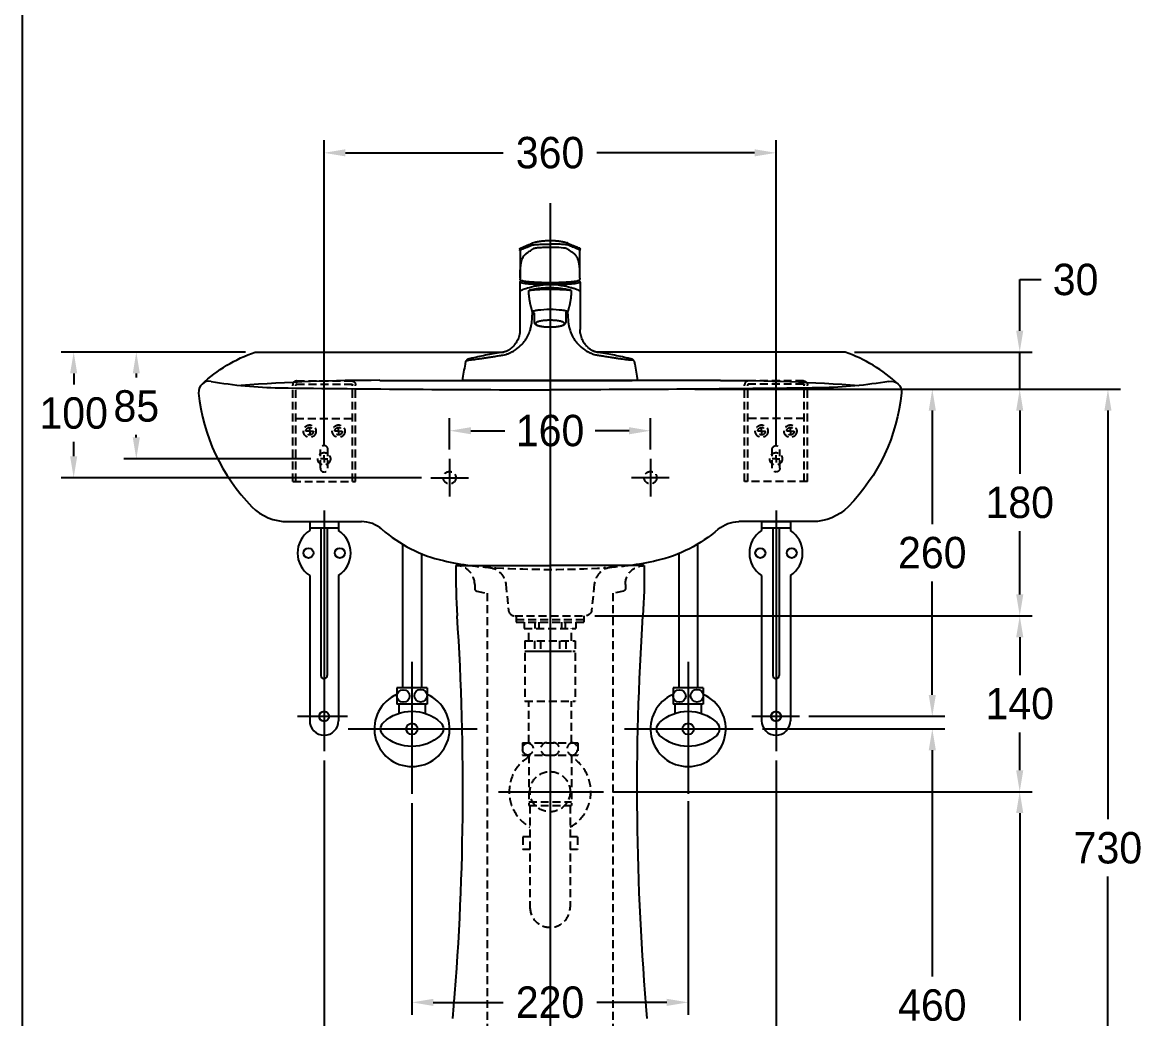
# Model space of a CAD drawing. Header units: millimetres. Extents: x 0 to 3800, y -67 to 2530.
# Drawn here: x 0 to 893, y 367 to 1160 of the extents above; entities that cross this region are included whole.
import ezdxf
from ezdxf.lldxf.tags import DXFTag

# ---------------------------------------------------------------- set-up
doc = ezdxf.new("R2010")
doc.units = ezdxf.units.MM
doc.linetypes.add('DASHED2', pattern=[9.525, 6.35, -3.175])
for name, color, linetype in [('내부선 및 부속', 4, 'Continuous'), ('도각라인', 7, 'Continuous'), ('외형선', 3, 'Continuous'), ('점선', 6, 'DASHED2'), ('중심선', 1, 'DASHED'), ('치수선', 7, 'Continuous')]:
    doc.layers.add(name, color=color, linetype=linetype)
doc.styles.add('____', font='')
doc.styles.get('____').set_extended_font_data('굴림')
tags = doc.linetypes.add('DASHDOT', pattern=[70, 31, -13, 13, -13]).pattern_tags.tags
tags[10:11] = [DXFTag(74, 4), DXFTag(75, 0), DXFTag(340, '0'), DXFTag(46, 0.0), DXFTag(50, 0.0), DXFTag(44, 0.0), DXFTag(45, 0.0)]
tags[8:9] = [DXFTag(74, 4), DXFTag(75, 0), DXFTag(340, '0'), DXFTag(46, 0.0), DXFTag(50, 0.0), DXFTag(44, 0.0), DXFTag(45, 0.0)]
tags[6:7] = [DXFTag(74, 4), DXFTag(75, 0), DXFTag(340, '0'), DXFTag(46, 0.0), DXFTag(50, 0.0), DXFTag(44, 0.0), DXFTag(45, 0.0)]
tags[4:5] = [DXFTag(74, 4), DXFTag(75, 0), DXFTag(340, '0'), DXFTag(46, 0.0), DXFTag(50, 0.0), DXFTag(44, 0.0), DXFTag(45, 0.0)]
tags = doc.linetypes.add('DASHED', pattern=[25.72, 12.86, -12.86]).pattern_tags.tags
tags[6:7] = [DXFTag(74, 4), DXFTag(75, 0), DXFTag(340, '0'), DXFTag(46, 0.0), DXFTag(50, 0.0), DXFTag(44, 0.0), DXFTag(45, 0.0)]
tags[4:5] = [DXFTag(74, 4), DXFTag(75, 0), DXFTag(340, '0'), DXFTag(46, 0.0), DXFTag(50, 0.0), DXFTag(44, 0.0), DXFTag(45, 0.0)]
doc.dimstyles.new('MSADIM', dxfattribs={"dimtxt": 33, "dimasz": 17, "dimexe": 10, "dimexo": 7.5, "dimgap": 10, "dimtad": 0, "dimtih": 1, "dimtoh": 1, "dimdec": 0, "dimzin": 1, "dimdsep": 46, "dimtxsty": '____', "dimcen": 11.25, "dimadec": 0, "dimazin": 0, "dimtfac": 1, "dimtdec": 0, "dimtix": 1, "dimtmove": 0, "dimatfit": 3, "dimfxl": 0, "dimtolj": 1, "dimtzin": 1, "dimarcsym": 0})

# ---------------------------------------------------------------- blocks, each defined once
blk = doc.blocks.new('*D6')
at = {"layer": '치수선', "color": 0, "linetype": 'Continuous', "lineweight": -2}
for p, q in [((340.34, 819.98), (340.34, 844.85)), ((500.34, 819.98), (500.34, 844.85)), ((357.34, 834.85), (384.41, 834.85)), ((483.34, 834.85), (456.27, 834.85))]:
    blk.add_line(p, q, dxfattribs=at)
at = {"layer": '치수선', "color": 0, "linetype": 'Continuous'}
for points in [[(357.34, 837.68), (357.34, 832.01), (340.34, 834.85)], [(483.34, 837.68), (483.34, 832.01), (500.34, 834.85)]]:
    blk.add_solid(points, dxfattribs=at)
at = {"layer": '치수선', "color": 0, "linetype": 'Continuous', "insert": (420.34, 834.85), "char_height": 25, "attachment_point": 5, "style": '____'}
blk.add_mtext('\\A1;160', dxfattribs=at)
blk = doc.blocks.new('*D7')
at = {"layer": '치수선', "color": 0, "linetype": 'Continuous', "lineweight": -2}
for p, q in [((240.34, 822.98), (240.34, 1066.1)), ((600.34, 822.98), (600.34, 1066.1)), ((257.34, 1056.1), (383.04, 1056.1)), ((583.34, 1056.1), (457.63, 1056.1))]:
    blk.add_line(p, q, dxfattribs=at)
at = {"layer": '치수선', "color": 0, "linetype": 'Continuous'}
for points in [[(257.34, 1058.93), (257.34, 1053.26), (240.34, 1056.1)], [(583.34, 1058.93), (583.34, 1053.26), (600.34, 1056.1)]]:
    blk.add_solid(points, dxfattribs=at)
at = {"layer": '치수선', "color": 0, "linetype": 'Continuous', "insert": (420.34, 1056.1), "char_height": 25, "attachment_point": 5, "style": '____'}
blk.add_mtext('\\A1;360', dxfattribs=at)
blk = doc.blocks.new('*D8')
at = {"layer": '치수선', "color": 0, "linetype": 'Continuous', "lineweight": -2}
for p, q in [((177.84, 897.48), (80.73, 897.48)), ((90.73, 880.48), (90.73, 877.22)), ((90.73, 829.48), (90.73, 831.59)), ((229.84, 812.48), (80.73, 812.48))]:
    blk.add_line(p, q, dxfattribs=at)
at = {"layer": '치수선', "color": 0, "linetype": 'Continuous'}
for points in [[(87.89, 880.48), (93.56, 880.48), (90.73, 897.48)], [(87.89, 829.48), (93.56, 829.48), (90.73, 812.48)]]:
    blk.add_solid(points, dxfattribs=at)
at = {"layer": '치수선', "color": 0, "linetype": 'Continuous', "insert": (90.73, 854.41), "char_height": 25, "attachment_point": 5, "style": '____'}
blk.add_mtext('\\A1;85', dxfattribs=at)
blk = doc.blocks.new('*D9')
at = {"layer": '치수선', "color": 0, "linetype": 'Continuous', "lineweight": -2}
for p, q in [((177.84, 897.48), (30.84, 897.48)), ((40.84, 880.48), (40.84, 871.64)), ((40.84, 814.48), (40.84, 825.94)), ((317.84, 797.48), (30.84, 797.48))]:
    blk.add_line(p, q, dxfattribs=at)
at = {"layer": '치수선', "color": 0, "linetype": 'Continuous'}
for points in [[(38, 880.48), (43.67, 880.48), (40.84, 897.48)], [(38, 814.48), (43.67, 814.48), (40.84, 797.48)]]:
    blk.add_solid(points, dxfattribs=at)
at = {"layer": '치수선', "color": 0, "linetype": 'Continuous', "insert": (40.84, 848.79), "char_height": 25, "attachment_point": 5, "style": '____'}
blk.add_mtext('\\A1;100', dxfattribs=at)
blk = doc.blocks.new('*D10')
at = {"layer": '치수선', "color": 0, "linetype": 'Continuous', "lineweight": -2}
for p, q in [((535.58, 867.87), (734.85, 867.87)), ((724.85, 850.87), (724.85, 760.49)), ((724.85, 624.48), (724.85, 714.86)), ((626.47, 607.48), (734.85, 607.48))]:
    blk.add_line(p, q, dxfattribs=at)
at = {"layer": '치수선', "color": 0, "linetype": 'Continuous'}
for points in [[(722.02, 850.87), (727.69, 850.87), (724.85, 867.87)], [(722.02, 624.48), (727.69, 624.48), (724.85, 607.48)]]:
    blk.add_solid(points, dxfattribs=at)
at = {"layer": '치수선', "color": 0, "linetype": 'Continuous', "insert": (724.85, 737.67), "char_height": 25, "attachment_point": 5, "style": '____'}
blk.add_mtext('\\A1;260', dxfattribs=at)
blk = doc.blocks.new('*D11')
at = {"layer": '치수선', "color": 0, "linetype": 'Continuous', "lineweight": -2}
for p, q in [((794.51, 914.48), (794.51, 955.12)), ((794.51, 955.12), (811.51, 955.12)), ((662.84, 897.48), (804.51, 897.48)), ((794.51, 867.87), (794.51, 897.48)), ((535.58, 867.87), (804.51, 867.87)), ((794.51, 850.87), (794.51, 833.87))]:
    blk.add_line(p, q, dxfattribs=at)
at = {"layer": '치수선', "color": 0, "linetype": 'Continuous'}
for points in [[(791.67, 914.48), (797.34, 914.48), (794.51, 897.48)], [(791.67, 850.87), (797.34, 850.87), (794.51, 867.87)]]:
    blk.add_solid(points, dxfattribs=at)
at = {"layer": '치수선', "color": 0, "linetype": 'Continuous', "insert": (839.02, 955.12), "char_height": 25, "attachment_point": 5, "style": '____'}
blk.add_mtext('\\A1;30', dxfattribs=at)
blk = doc.blocks.new('*D12')
at = {"layer": '치수선', "color": 0, "linetype": 'Continuous', "lineweight": -2}
for p, q in [((535.58, 867.87), (804.51, 867.87)), ((794.51, 850.87), (794.51, 800.52)), ((794.51, 704.48), (794.51, 754.83)), ((456, 687.48), (804.51, 687.48))]:
    blk.add_line(p, q, dxfattribs=at)
at = {"layer": '치수선', "color": 0, "linetype": 'Continuous'}
for points in [[(791.67, 850.87), (797.34, 850.87), (794.51, 867.87)], [(791.67, 704.48), (797.34, 704.48), (794.51, 687.48)]]:
    blk.add_solid(points, dxfattribs=at)
at = {"layer": '치수선', "color": 0, "linetype": 'Continuous', "insert": (794.51, 777.67), "char_height": 25, "attachment_point": 5, "style": '____'}
blk.add_mtext('\\A1;180', dxfattribs=at)
blk = doc.blocks.new('*D13')
at = {"layer": '치수선', "color": 0, "linetype": 'Continuous', "lineweight": -2}
for p, q in [((456, 687.48), (804.51, 687.48)), ((794.51, 670.48), (794.51, 640.33)), ((794.51, 564.48), (794.51, 594.63)), ((470.53, 547.48), (804.51, 547.48))]:
    blk.add_line(p, q, dxfattribs=at)
at = {"layer": '치수선', "color": 0, "linetype": 'Continuous'}
for points in [[(791.67, 670.48), (797.34, 670.48), (794.51, 687.48)], [(791.67, 564.48), (797.34, 564.48), (794.51, 547.48)]]:
    blk.add_solid(points, dxfattribs=at)
at = {"layer": '치수선', "color": 0, "linetype": 'Continuous', "insert": (794.51, 617.48), "char_height": 25, "attachment_point": 5, "style": '____'}
blk.add_mtext('\\A1;140', dxfattribs=at)
blk = doc.blocks.new('*D14')
at = {"layer": '치수선', "color": 0, "linetype": 'Continuous', "lineweight": -2}
for p, q in [((470.53, 547.48), (804.51, 547.48)), ((794.51, 530.48), (794.51, 365.33)), ((794.51, 154.48), (794.51, 319.63)), ((777.02, 137.48), (804.51, 137.48))]:
    blk.add_line(p, q, dxfattribs=at)
at = {"layer": '치수선', "color": 0, "linetype": 'Continuous'}
for points in [[(791.67, 530.48), (797.34, 530.48), (794.51, 547.48)], [(791.67, 154.48), (797.34, 154.48), (794.51, 137.48)]]:
    blk.add_solid(points, dxfattribs=at)
at = {"layer": '치수선', "color": 0, "linetype": 'Continuous', "insert": (794.51, 342.48), "char_height": 25, "attachment_point": 5, "style": '____'}
blk.add_mtext('\\A1;410', dxfattribs=at)
blk = doc.blocks.new('*D15')
at = {"layer": '치수선', "color": 0, "linetype": 'Continuous', "lineweight": -2}
for p, q in [((589.66, 597.48), (734.85, 597.48)), ((724.85, 580.48), (724.85, 400.31)), ((724.85, 154.48), (724.85, 354.65)), ((732.97, 137.48), (714.85, 137.48))]:
    blk.add_line(p, q, dxfattribs=at)
at = {"layer": '치수선', "color": 0, "linetype": 'Continuous'}
for points in [[(722.02, 580.48), (727.69, 580.48), (724.85, 597.48)], [(722.02, 154.48), (727.69, 154.48), (724.85, 137.48)]]:
    blk.add_solid(points, dxfattribs=at)
at = {"layer": '치수선', "color": 0, "linetype": 'Continuous', "insert": (724.85, 377.48), "char_height": 25, "attachment_point": 5, "style": '____'}
blk.add_mtext('\\A1;460', dxfattribs=at)
blk = doc.blocks.new('*D16')
at = {"layer": '치수선', "color": 0, "linetype": 'Continuous', "lineweight": -2}
for p, q in [((310.34, 538.23), (310.34, 369.75)), ((530.34, 539.98), (530.34, 369.75)), ((327.34, 379.75), (383.04, 379.75)), ((513.34, 379.75), (457.63, 379.75))]:
    blk.add_line(p, q, dxfattribs=at)
at = {"layer": '치수선', "color": 0, "linetype": 'Continuous'}
for points in [[(327.34, 382.58), (327.34, 376.92), (310.34, 379.75)], [(513.34, 382.58), (513.34, 376.92), (530.34, 379.75)]]:
    blk.add_solid(points, dxfattribs=at)
at = {"layer": '치수선', "color": 0, "linetype": 'Continuous', "insert": (420.34, 379.75), "char_height": 25, "attachment_point": 5, "style": '____'}
blk.add_mtext('\\A1;220', dxfattribs=at)
blk = doc.blocks.new('*D17')
at = {"layer": '치수선', "color": 0, "linetype": 'Continuous', "lineweight": -2}
for p, q in [((240.34, 572.31), (240.34, 300.12)), ((600.34, 572.31), (600.34, 300.12)), ((257.34, 310.12), (383.04, 310.12)), ((583.34, 310.12), (457.63, 310.12))]:
    blk.add_line(p, q, dxfattribs=at)
at = {"layer": '치수선', "color": 0, "linetype": 'Continuous'}
for points in [[(257.34, 312.95), (257.34, 307.29), (240.34, 310.12)], [(583.34, 312.95), (583.34, 307.29), (600.34, 310.12)]]:
    blk.add_solid(points, dxfattribs=at)
at = {"layer": '치수선', "color": 0, "linetype": 'Continuous', "insert": (420.34, 310.12), "char_height": 25, "attachment_point": 5, "style": '____'}
blk.add_mtext('\\A1;360', dxfattribs=at)
blk = doc.blocks.new('*D20')
at = {"layer": '치수선', "color": 0, "linetype": 'Continuous', "lineweight": -2}
for p, q in [((543.08, 867.87), (874.77, 867.87)), ((864.77, 850.87), (864.77, 525.51)), ((864.77, 154.48), (864.77, 479.84)), ((852.94, 137.48), (874.77, 137.48))]:
    blk.add_line(p, q, dxfattribs=at)
at = {"layer": '치수선', "color": 0, "linetype": 'Continuous'}
for points in [[(861.94, 850.87), (867.61, 850.87), (864.77, 867.87)], [(861.94, 154.48), (867.61, 154.48), (864.77, 137.48)]]:
    blk.add_solid(points, dxfattribs=at)
at = {"layer": '치수선', "color": 0, "linetype": 'Continuous', "insert": (864.77, 502.67), "char_height": 25, "attachment_point": 5, "style": '____'}
blk.add_mtext('\\A1;730', dxfattribs=at)

msp = doc.modelspace()

# ---------------------------------------------------------------- linework, layer by layer
at = {"layer": '내부선 및 부속', "linetype": 'Continuous'}
for p, q in [((407.84, 921.1), (407.84, 928.4)), ((432.84, 928.4), (432.84, 921.1)), ((284.63, 874.97), (420.34, 874.97)), ((490.34, 874.97), (350.34, 874.97)), ((350.88, 874.97), (485.66, 874.97)), ((556.05, 874.97), (420.34, 874.97)), ((228.84, 762.48), (228.84, 755.3)), ((251.84, 762.48), (251.84, 755.3)), ((588.84, 762.48), (588.84, 755.3)), ((611.84, 762.48), (611.84, 755.3)), ((228.84, 757.48), (251.84, 757.48)), ((237.84, 757.48), (237.84, 639.98)), ((242.84, 757.48), (242.84, 639.98)), ((588.84, 757.48), (611.84, 757.48)), ((597.84, 757.48), (597.84, 639.98)), ((602.84, 757.48), (602.84, 639.98)), ((302.84, 744.49), (302.84, 630.23)), ((537.84, 744.49), (537.84, 630.23)), ((317.84, 737), (317.84, 630.23)), ((522.84, 737), (522.84, 630.23)), ((228.84, 719.67), (228.84, 603.98)), ((251.84, 719.67), (251.84, 603.98)), ((588.84, 719.67), (588.84, 603.98)), ((611.84, 719.67), (611.84, 603.98)), ((298.34, 630.23), (298.34, 617.23)), ((322.34, 630.23), (298.34, 630.23)), ((322.34, 630.23), (322.34, 617.23)), ((518.34, 630.23), (518.34, 617.23)), ((542.34, 630.23), (518.34, 630.23)), ((542.34, 630.23), (542.34, 617.23)), ((322.34, 617.23), (298.34, 617.23)), ((299.84, 617.23), (299.84, 609.8)), ((320.84, 617.23), (320.84, 609.8)), ((542.34, 617.23), (518.34, 617.23)), ((519.84, 617.23), (519.84, 609.8)), ((540.84, 617.23), (540.84, 609.8))]:
    msp.add_line(p, q, dxfattribs=at)
msp.add_lwpolyline([(444.16, 956.32), (444.15, 955.58)], dxfattribs=at)
at = {"layer": '내부선 및 부속', "linetype": 'Continuous', "flags": 128}
for points in [[(635.82, 869.03, -0.003592), (420.34, 867.48)], [(556.05, 874.97, -0.018748), (666.44, 870.83)], [(690.31, 874.15, -0.039724), (635.82, 869.03)], [(690.31, 874.15, -0.496394), (700.3, 864.89)], [(287.61, 602.64, -0.388889), (333.07, 602.64)], [(507.61, 602.64, -0.388889), (553.07, 602.64)], [(287.61, 592.32, -0.44), (287.61, 602.64)], [(333.07, 602.64, -0.44), (333.07, 592.32)], [(507.61, 592.32, -0.44), (507.61, 602.64)], [(553.07, 602.64, -0.44), (553.07, 592.32)], [(333.07, 592.32, -0.388889), (287.61, 592.32)], [(553.07, 592.32, -0.388889), (507.61, 592.32)]]:
    msp.add_lwpolyline(points, format="xyb", dxfattribs=at)
at = {"layer": '내부선 및 부속', "linetype": 'Continuous'}
for centre, radius in [((227.84, 737.48), 4), ((252.84, 737.48), 4), ((587.84, 737.48), 4), ((612.84, 737.48), 4), ((303.39, 623.63), 5), ((317.32, 623.88), 5), ((523.39, 623.63), 5), ((537.32, 623.88), 5), ((240.34, 607.48), 4), ((600.34, 607.48), 4), ((310.34, 597.48), 4.5), ((530.34, 597.48), 4.5)]:
    msp.add_circle(centre, radius, dxfattribs=at)
for centre, radius, start, end in [((148.89, 865.73), 8.55, 80.07758, 185.67565), ((209.81, 1213.99), 345, 260.07758, 269.17688), ((284.63, -598.56), 1473.54, 90, 94.29632), ((420.34, 15867.48), 15000, 269.176883, 270), ((240.34, 737.48), 21.21, 122.84168, 237.15832), ((240.34, 737.48), 21.21, 302.84168, 57.15832), ((600.34, 737.48), 21.21, 122.84168, 237.15832), ((600.34, 737.48), 21.21, 302.84168, 57.15832), ((240.34, 639.98), 2.5, 180.00001, 0.00001), ((600.34, 639.98), 2.5, 180.00001, 0.00001), ((310.34, 597.48), 30, 113.57799, 66.42163), ((530.34, 597.48), 30, 113.57791, 66.42155), ((240.34, 603.98), 11.5, 180.00001, 0.00001), ((600.34, 603.98), 11.5, 180.00001, 0.00001)]:
    msp.add_arc(centre, radius, start, end, dxfattribs=at)
for points, knots in [([(396.91, 980.21), (397, 980.25), (397.19, 980.34), (397.6, 980.51), (398.25, 980.79), (399.61, 981.38), (401.66, 982.26), (403.57, 983.08), (404.84, 983.63), (405.3, 983.83), (405.66, 983.99), (405.97, 984.12), (406.18, 984.21)], [0, 0, 0, 0, 0.03125, 0.0625, 0.125, 0.25, 0.499999, 0.785712, 0.871426, 0.908163, 0.935718, 1, 1, 1, 1]), ([(401.22, 980.67), (402.47, 981.21), (403.72, 981.75), (405.13, 982.35), (405.29, 982.42), (405.6, 982.55), (405.71, 982.62), (406.38, 982.82), (407.33, 982.95), (410.06, 983.17), (411.84, 983.25), (415.86, 983.37), (418.1, 983.41), (420.34, 983.41)], [-1, -1, -1, -1, -0.5, -0.5, -0.4375, -0.4375, -0.375, -0.375, -0.25, -0.25, -0.125, -0.125, 0, 0, 0, 0]), ([(434.19, 984.3), (433.59, 984.45), (432.48, 984.72), (430.98, 985.03), (429.8, 985.25), (428.9, 985.39), (428.02, 985.53), (426.98, 985.66), (425.7, 985.81), (424.37, 985.92), (423.08, 986), (421.78, 986.05), (420.41, 986.07), (419.1, 986.06), (417.85, 986.01), (416.63, 985.94), (415.3, 985.84), (414.19, 985.72), (413.42, 985.63), (412.97, 985.57), (412.49, 985.5), (411.85, 985.4), (410.92, 985.25), (409.71, 985.03), (408.19, 984.72), (407.09, 984.45), (406.48, 984.3)], [0, 0, 0, 0, 0.066969, 0.121871, 0.16499, 0.196582, 0.219139, 0.260145, 0.308711, 0.357213, 0.402569, 0.447203, 0.495933, 0.54957, 0.586954, 0.629763, 0.680686, 0.729469, 0.748927, 0.763964, 0.777617, 0.800588, 0.834065, 0.87828, 0.933485, 1, 1, 1, 1]), ([(439.45, 980.67), (438.2, 981.21), (436.95, 981.75), (435.55, 982.35), (435.39, 982.42), (435.08, 982.55), (434.96, 982.62), (434.3, 982.82), (433.34, 982.95), (430.61, 983.17), (428.83, 983.25), (424.82, 983.37), (422.58, 983.41), (420.34, 983.41)], [0, 0, 0, 0, 0.499999, 0.499999, 0.562499, 0.562499, 0.624999, 0.624999, 0.75, 0.75, 0.875, 0.875, 1, 1, 1, 1]), ([(434.49, 984.21), (436.03, 983.54), (438.19, 982.61), (440.74, 981.52), (442, 980.97), (442.97, 980.56), (443.5, 980.33), (443.77, 980.21)], [0, 0, 0, 0, 0.499999, 0.699999, 0.819999, 0.910001, 1, 1, 1, 1]), ([(396.29, 978.42), (396.29, 978.48), (396.34, 978.55), (396.48, 978.62), (396.52, 978.64)], [0, 0, 0, 0, 0.732414, 1, 1, 1, 1]), ([(401.23, 980.67), (401.22, 980.67), (401.22, 980.67), (401.18, 980.65), (401.11, 980.62), (400.99, 980.57), (400.88, 980.52), (400.76, 980.47), (400.65, 980.42), (400.53, 980.37), (400.42, 980.32), (400.3, 980.27), (400.19, 980.22), (400.08, 980.17), (399.96, 980.12), (399.85, 980.07), (399.73, 980.03), (399.62, 979.98), (399.5, 979.93), (399.39, 979.88), (399.27, 979.83), (399.16, 979.78), (399.04, 979.73), (398.93, 979.68), (398.81, 979.63), (398.7, 979.58), (398.59, 979.53), (398.47, 979.48), (398.36, 979.43), (398.24, 979.38), (398.13, 979.33), (398.01, 979.28), (397.9, 979.24), (397.78, 979.19), (397.67, 979.14), (397.56, 979.09), (397.44, 979.04), (397.33, 978.99), (397.21, 978.94), (397.1, 978.89), (396.98, 978.84), (396.87, 978.79), (396.75, 978.74), (396.64, 978.69), (396.56, 978.66), (396.52, 978.64)], [0, 0, 0, 0, 0.000018, 0.000018, 0.024408, 0.048798, 0.073188, 0.097578, 0.121968, 0.146358, 0.170748, 0.195138, 0.219528, 0.243918, 0.268308, 0.292699, 0.317089, 0.341479, 0.365869, 0.390259, 0.414649, 0.439039, 0.463429, 0.487819, 0.512209, 0.536599, 0.560989, 0.585379, 0.60977, 0.63416, 0.65855, 0.68294, 0.70733, 0.73172, 0.75611, 0.7805, 0.80489, 0.82928, 0.85367, 0.87806, 0.90245, 0.926841, 0.951231, 0.975621, 1, 1, 1, 1]), ([(397.13, 967.54), (397.19, 967.91), (397.43, 969.25), (398.07, 971.51), (399.23, 973.91), (400.89, 975.67), (401.95, 976.35), (402.55, 976.73)], [0, 0, 0, 0, 0.047127, 0.170612, 0.370369, 0.646651, 1, 1, 1, 1]), ([(397.13, 967.54), (397.19, 967.91), (397.43, 969.25), (398.07, 971.51), (399.23, 973.91), (400.89, 975.67), (401.95, 976.35), (402.55, 976.73)], [0, 0, 0, 0, 0.047127, 0.170612, 0.370369, 0.646651, 1, 1, 1, 1]), ([(402.55, 976.73), (403.02, 977.05), (403.98, 977.7), (405.37, 978.65), (406.28, 979.28), (406.72, 979.57)], [-1, -1, -1, -1, -0.656742, -0.313471, 0, 0, 0, 0]), ([(402.55, 976.73), (403.02, 977.05), (403.98, 977.7), (405.37, 978.65), (406.28, 979.28), (406.72, 979.57)], [-1, -1, -1, -1, -0.656742, -0.313471, 0, 0, 0, 0]), ([(420.34, 980.79), (419.49, 980.79), (418.65, 980.78), (416.99, 980.75), (416.17, 980.73), (414.6, 980.67), (413.84, 980.63), (412.41, 980.54), (411.73, 980.49), (410.49, 980.38), (409.92, 980.32), (408.91, 980.19), (408.47, 980.12), (407.73, 979.98), (407.43, 979.9), (407.09, 979.78), (406.99, 979.74), (406.9, 979.69), (406.89, 979.68), (406.86, 979.67), (406.85, 979.66), (406.84, 979.66)], [-1, -1, -1, -1, -0.870036, -0.870036, -0.740071, -0.740071, -0.610107, -0.610107, -0.480142, -0.480142, -0.350178, -0.350178, -0.220214, -0.220214, -0.090249, -0.090249, -0.025267, -0.025267, -0.009022, -0.009022, 0, 0, 0, 0]), ([(433.83, 979.66), (433.37, 979.97), (431.72, 980.26), (426.8, 980.67), (423.61, 980.79), (420.34, 980.79)], [-1, -1, -1, -1, -0.5, -0.5, 0, 0, 0, 0]), ([(438.13, 976.73), (437.81, 976.94), (437.49, 977.16), (436.61, 977.76), (436.05, 978.14), (435.22, 978.71), (434.94, 978.9), (434.53, 979.18), (434.39, 979.28), (434.18, 979.42), (434.11, 979.47), (434, 979.54), (433.97, 979.56), (433.92, 979.6), (433.9, 979.61), (433.87, 979.63), (433.86, 979.64), (433.85, 979.65), (433.84, 979.65), (433.83, 979.66)], [0, 0, 0, 0, 0.224228, 0.224228, 0.612114, 0.612114, 0.806057, 0.806057, 0.903028, 0.903028, 0.951514, 0.951514, 0.975757, 0.975757, 0.987879, 0.987879, 0.993939, 0.993939, 1, 1, 1, 1]), ([(444.16, 956.32), (444.16, 956.32), (444.16, 956.33), (444.16, 956.79), (444.16, 957.73), (444.15, 959.14), (444.13, 960.53), (444.09, 961.9), (444.03, 963.21), (443.94, 964.49), (443.82, 965.68), (443.68, 966.79), (443.52, 967.81), (443.34, 968.75), (443.14, 969.59), (442.93, 970.35), (442.71, 971.03), (442.48, 971.65), (442.25, 972.2), (442.01, 972.7), (441.77, 973.15), (441.53, 973.56), (441.29, 973.92), (441.04, 974.25), (440.8, 974.55), (440.56, 974.82), (440.32, 975.07), (440.08, 975.29), (439.85, 975.5), (439.62, 975.68), (439.39, 975.85), (439.17, 976.01), (438.96, 976.17), (438.74, 976.31), (438.54, 976.45), (438.33, 976.59), (438.2, 976.68), (438.13, 976.73)], [0, 0, 0, 0, 0.000004, 0.000004, 0.030307, 0.06061, 0.090913, 0.121216, 0.15152, 0.181823, 0.212126, 0.242429, 0.272732, 0.303036, 0.333339, 0.363642, 0.393945, 0.424248, 0.454552, 0.484855, 0.515158, 0.545461, 0.575765, 0.606068, 0.636371, 0.666674, 0.696977, 0.727281, 0.757584, 0.787887, 0.81819, 0.848493, 0.878797, 0.9091, 0.939403, 0.969706, 1, 1, 1, 1]), ([(444.15, 978.64), (443.76, 978.81), (443.37, 978.98), (442.59, 979.32), (442.2, 979.48), (441.01, 980), (440.24, 980.33), (439.45, 980.67)], [0, 0, 0, 0, 0.249998, 0.249998, 0.5, 0.5, 1, 1, 1, 1]), ([(444.39, 978.44), (444.39, 978.45), (444.37, 978.52), (444.28, 978.59), (444.15, 978.64)], [0, 0, 0, 0, 0.182045, 1, 1, 1, 1]), ([(396.52, 956.21), (396.52, 958.3), (396.52, 960.39), (396.7, 964.29), (396.88, 966.08), (397.13, 967.54)], [0, 0, 0, 0, 0.5, 0.5, 1, 1, 1, 1]), ([(398.55, 954.2), (398.42, 954.18), (398.3, 954.15), (396.96, 953.88), (396.33, 953.61), (396.34, 953.27), (396.37, 953.22), (396.42, 953.16)], [0, 0, 0, 0, 0.075115, 0.075115, 0.839439, 0.839439, 1, 1, 1, 1]), ([(396.42, 953.16), (396.5, 953.08), (396.63, 953), (397.12, 952.8), (397.59, 952.66), (398.81, 952.41), (399.56, 952.29), (401.32, 952.07), (402.34, 951.96), (405.67, 951.68), (408.35, 951.53), (414.1, 951.33), (417.24, 951.27), (421.9, 951.27), (423.48, 951.29), (426.54, 951.34), (428.02, 951.38), (430.92, 951.48), (432.32, 951.54), (434.92, 951.69), (436.13, 951.78), (438.38, 951.97), (439.38, 952.07), (441.13, 952.3), (441.89, 952.42), (443.1, 952.67), (443.56, 952.8), (444.05, 953.01), (444.17, 953.08), (444.25, 953.16)], [0, 0, 0, 0, 0.038278, 0.038278, 0.104289, 0.104289, 0.1703, 0.1703, 0.236312, 0.236312, 0.368335, 0.368335, 0.500358, 0.500358, 0.566369, 0.566369, 0.632381, 0.632381, 0.698392, 0.698392, 0.764404, 0.764404, 0.830415, 0.830415, 0.896427, 0.896427, 0.962438, 0.962438, 1, 1, 1, 1]), ([(444.25, 945.77), (444.07, 945.95), (443.68, 946.37), (442.03, 947.15), (439.62, 947.97), (435.65, 949.03), (429.53, 950.41), (421.87, 951.4), (415.74, 951.02), (409.94, 950.14), (403.59, 948.72), (399.15, 947.41), (397.33, 946.53), (396.67, 946.07), (396.5, 945.87), (396.42, 945.77)], [-1, -1, -1, -1, -0.943803, -0.874413, -0.803145, -0.749362, -0.624758, -0.50038, -0.437674, -0.375161, -0.250318, -0.125632, -0.063054, -0.030562, 0, 0, 0, 0]), ([(396.99, 954.76), (397.1, 954.69), (397.36, 954.55), (397.84, 954.38), (398.36, 954.24), (398.9, 954.13), (399.5, 954.02), (400.36, 953.88), (401.59, 953.72), (403.3, 953.55), (405.23, 953.39), (407.35, 953.26), (409.63, 953.14), (412.05, 953.05), (414.57, 952.98), (417.17, 952.94), (419.8, 952.92), (422.44, 952.93), (425.05, 952.96), (427.61, 953.02), (430.08, 953.1), (432.42, 953.21), (434.61, 953.33), (436.61, 953.48), (438.41, 953.65), (439.65, 953.79), (440.46, 953.91), (440.93, 953.98), (441.38, 954.05), (441.84, 954.14), (442.35, 954.25), (442.88, 954.4), (443.35, 954.57), (443.59, 954.7), (443.69, 954.77)], [0, 0, 0, 0, 0.025837, 0.052885, 0.075395, 0.096186, 0.116647, 0.136713, 0.176112, 0.215595, 0.255213, 0.294568, 0.334035, 0.37366, 0.412993, 0.45244, 0.492079, 0.531411, 0.570842, 0.610458, 0.649848, 0.689354, 0.728869, 0.768257, 0.807779, 0.84721, 0.861678, 0.875902, 0.889899, 0.905154, 0.924326, 0.947563, 0.974811, 1, 1, 1, 1]), ([(436.3, 946.71), (435.84, 946.82), (434.97, 947.02), (433.77, 947.26), (432.81, 947.45), (432.09, 947.58), (431.1, 947.74), (429.79, 947.94), (428.21, 948.14), (426.74, 948.29), (425.17, 948.42), (423.37, 948.52), (421.6, 948.58), (419.95, 948.58), (418.61, 948.56), (417.43, 948.52), (416.44, 948.48), (415.44, 948.41), (414.24, 948.32), (412.99, 948.2), (411.88, 948.07), (411.04, 947.96), (410.3, 947.85), (409.54, 947.74), (408.6, 947.58), (407.42, 947.37), (405.97, 947.08), (404.92, 946.84), (404.37, 946.71)], [0, 0, 0, 0, 0.044632, 0.084712, 0.114728, 0.13513, 0.153139, 0.209918, 0.257967, 0.299492, 0.346587, 0.404053, 0.468531, 0.510798, 0.554848, 0.592094, 0.621555, 0.649944, 0.684591, 0.731969, 0.765248, 0.789022, 0.811147, 0.835578, 0.862504, 0.899524, 0.947127, 1, 1, 1, 1]), ([(404.78, 946.79), (404.94, 946.82), (405.31, 946.88), (405.99, 946.96), (406.77, 947.04), (407.54, 947.11), (408.29, 947.16), (408.99, 947.21), (409.62, 947.25), (410.17, 947.28), (412.33, 947.39), (415.73, 947.5), (420.22, 947.54), (424.61, 947.5), (428.33, 947.39), (431.46, 947.23), (433.65, 947.07), (435.2, 946.91), (435.81, 946.8), (435.94, 946.78)], [0, 0, 0, 0, 0.032912, 0.071006, 0.105631, 0.136814, 0.164564, 0.188879, 0.209763, 0.227222, 0.241264, 0.411879, 0.497391, 0.57456, 0.736526, 0.790602, 0.868576, 0.970469, 1, 1, 1, 1]), ([(444.25, 953.16), (444.31, 953.22), (444.34, 953.28), (444.33, 953.61), (443.69, 953.88), (442.37, 954.15), (442.25, 954.18), (442.12, 954.2)], [0, 0, 0, 0, 0.164418, 0.164418, 0.927414, 0.927414, 1, 1, 1, 1]), ([(443.68, 954.76), (443.74, 954.79), (443.8, 954.84), (444.05, 955.08), (444.15, 955.35), (444.15, 955.58)], [0, 0, 0, 0, 0.221414, 0.221414, 1, 1, 1, 1]), ([(444.25, 945.77), (444.25, 945.76), (444.25, 945.76), (444.25, 945.74), (444.25, 945.72), (444.25, 945.7), (444.25, 945.7)], [0, 0, 0, 0, 0.206754, 0.438245, 0.720609, 1, 1, 1, 1]), ([(434.36, 929.63), (434.33, 929.67), (434.27, 929.77), (433.91, 929.94), (432.75, 930.24), (428.82, 930.93), (420.34, 931.55), (411.87, 930.93), (407.93, 930.25), (406.76, 929.94), (406.4, 929.77), (406.34, 929.67), (406.32, 929.63)], [-1, -1, -1, -1, -0.971877, -0.936755, -0.873944, -0.748539, -0.500033, -0.251892, -0.126651, -0.063532, -0.027909, 0, 0, 0, 0]), ([(381.7, 894.89), (382.45, 895.01), (383.97, 895.27), (386.21, 895.94), (388.68, 896.91), (391.39, 898.32), (395.1, 900.83), (397.65, 903.27), (399.3, 905.2), (399.94, 905.98), (400.99, 907.42), (402.67, 910.16), (404.21, 913.8), (405.16, 917.22), (405.58, 919.35), (405.82, 920.79), (405.89, 921.42), (405.93, 921.76)], [0, 0, 0, 0, 0.040778, 0.082578, 0.12533, 0.184727, 0.250324, 0.375323, 0.387811, 0.406602, 0.437997, 0.500578, 0.620976, 0.74977, 0.874561, 0.930141, 1, 1, 1, 1]), ([(407.85, 921.11), (407.85, 921.04), (407.84, 920.83), (407.94, 920.49), (408.14, 920.12), (408.41, 919.79), (408.78, 919.48), (409.26, 919.18), (409.86, 918.89), (410.57, 918.63), (411.35, 918.4), (412.21, 918.19), (413.13, 918.01), (414.1, 917.85), (415.13, 917.72), (416.2, 917.61), (417.3, 917.53), (418.44, 917.47), (419.45, 917.45), (420.09, 917.44), (420.34, 917.44)], [0, 0, 0, 0, 0.021022, 0.063347, 0.106004, 0.151989, 0.204422, 0.265513, 0.332751, 0.399542, 0.464481, 0.528085, 0.590824, 0.652997, 0.714792, 0.77633, 0.837693, 0.898939, 0.960114, 1, 1, 1, 1]), ([(420.34, 917.44), (420.54, 917.44), (421.13, 917.44), (422.09, 917.47), (423.23, 917.52), (424.33, 917.6), (425.41, 917.7), (426.43, 917.83), (427.41, 917.98), (428.32, 918.16), (429.17, 918.36), (429.95, 918.58), (430.65, 918.83), (431.29, 919.11), (431.81, 919.42), (432.22, 919.75), (432.52, 920.1), (432.72, 920.47), (432.83, 920.81), (432.83, 921.02), (432.82, 921.1)], [0, 0, 0, 0, 0.03216, 0.093309, 0.154497, 0.215742, 0.27708, 0.338559, 0.40024, 0.462211, 0.5246, 0.587601, 0.651523, 0.716856, 0.784287, 0.842861, 0.892186, 0.93599, 0.977075, 1, 1, 1, 1]), ([(434.75, 921.76), (434.79, 921.41), (434.86, 920.79), (435.09, 919.36), (435.5, 917.27), (436.44, 913.83), (437.98, 910.21), (439.68, 907.42), (440.72, 906), (441.35, 905.22), (443.01, 903.29), (445.57, 900.84), (449.27, 898.32), (452.33, 896.74), (455.54, 895.52), (457.84, 895.1), (458.97, 894.89)], [0, 0, 0, 0, 0.069876, 0.124866, 0.24934, 0.374583, 0.499676, 0.562076, 0.593194, 0.61102, 0.624427, 0.749511, 0.815093, 0.874543, 0.938402, 1, 1, 1, 1]), ([(396.37, 915.41), (396.36, 914.51), (396.24, 912.79), (395.74, 910.35), (395.02, 908.2), (394.17, 906.37), (393.28, 904.86), (392.43, 903.64), (391.63, 902.67), (390.92, 901.89), (390.27, 901.25), (389.65, 900.69), (389, 900.16), (388.39, 899.7), (387.88, 899.35), (387.49, 899.1), (387.11, 898.87), (386.69, 898.63), (386.27, 898.41), (385.89, 898.24), (385.71, 898.16), (385.65, 898.14)], [0, 0, 0, 0, 0.099412, 0.192409, 0.277434, 0.353309, 0.419221, 0.474707, 0.521984, 0.562533, 0.59633, 0.626297, 0.660797, 0.700585, 0.723427, 0.749593, 0.779593, 0.81384, 0.866712, 0.928556, 1, 1, 1, 1]), ([(396.38, 915.4), (396.35, 915.41), (396.31, 915.44), (396.38, 915.5), (396.42, 915.54)], [0, 0, 0, 0, 0.317001, 1, 1, 1, 1]), ([(444.25, 915.54), (444.3, 915.5), (444.36, 915.44), (444.32, 915.41), (444.3, 915.41)], [0, 0, 0, 0, 0.682727, 1, 1, 1, 1]), ([(455.01, 898.14), (454.95, 898.16), (454.77, 898.24), (454.4, 898.42), (453.97, 898.64), (453.49, 898.91), (452.86, 899.3), (452.13, 899.8), (451.36, 900.41), (450.69, 900.99), (450.12, 901.53), (449.58, 902.08), (448.96, 902.76), (448.21, 903.68), (447.43, 904.8), (446.65, 906.11), (445.94, 907.56), (445.28, 909.25), (444.75, 911.14), (444.39, 913.22), (444.31, 914.66), (444.31, 915.41)], [0, 0, 0, 0, 0.07756, 0.142424, 0.195449, 0.238772, 0.278793, 0.318109, 0.357903, 0.395236, 0.423042, 0.449479, 0.483299, 0.527863, 0.583065, 0.637016, 0.697906, 0.765319, 0.838674, 0.917212, 1, 1, 1, 1]), ([(353.48, 890.51), (356.87, 891.32), (357.52, 891.36), (358.81, 891.5), (360.54, 891.71), (362.83, 892.03), (365.77, 892.47), (369.01, 892.97), (372.51, 893.51), (376.16, 894.06), (378.69, 894.44), (379.94, 894.63)], [0, 0, 0, 0, 0.082619, 0.165943, 0.250778, 0.37551, 0.501842, 0.628649, 0.752756, 0.878681, 1, 1, 1, 1]), ([(381.31, 897.04), (379.23, 896.72), (375.08, 896.08), (368.87, 894.93), (362.68, 893.66), (358.59, 892.68), (356.54, 892.2)], [0, 0, 0, 0, 0.249583, 0.499442, 0.749581, 1, 1, 1, 1]), ([(484.14, 892.2), (482.09, 892.68), (477.99, 893.66), (471.8, 894.93), (465.6, 896.08), (461.44, 896.72), (459.36, 897.04)], [0, 0, 0, 0, 0.250423, 0.500563, 0.750421, 1, 1, 1, 1]), ([(460.72, 894.63), (461.34, 894.54), (462.58, 894.35), (464.45, 894.07), (466.31, 893.78), (468.74, 893.41), (471.67, 892.96), (474.91, 892.47), (477.86, 892.03), (480.42, 891.67), (482.6, 891.41), (483.63, 891.34), (486.73, 891.04)], [0, 0, 0, 0, 0.060417, 0.121583, 0.183923, 0.247835, 0.37199, 0.499042, 0.625317, 0.750071, 0.876288, 1, 1, 1, 1]), ([(352.8, 888.8), (352.74, 888.44), (352.68, 888.08), (351.87, 883.48), (351.11, 879.22), (350.37, 874.97)], [-1, -1, -1, -1, -0.921788, -0.921788, 0, 0, 0, 0]), ([(490.31, 874.97), (489.56, 879.22), (488.81, 883.48), (488, 888.08), (487.93, 888.44), (487.87, 888.8)], [-1, -1, -1, -1, -0.07821, -0.07821, 0, 0, 0, 0])]:
    msp.add_open_spline(points, degree=3, knots=knots, dxfattribs=at)
for points, degree in [([(406.58, 984.32), (406.34, 984.25), (406.1, 984.17)], 2), ([(434.58, 984.17), (434.34, 984.25), (434.1, 984.32)], 2), ([(396.29, 979.5), (396.29, 978.96), (396.29, 978.42)], 2), ([(396.3, 979.53), (396.42, 980.07), (396.8, 980.17)], 2), ([(396.52, 978.64), (396.52, 971.18), (396.52, 963.71), (396.52, 956.21)], 3), ([(396.8, 980.17), (396.82, 980.18), (396.85, 980.18), (396.87, 980.19), (396.89, 980.2), (396.91, 980.21)], 5), ([(406.72, 979.57), (406.74, 979.59), (406.77, 979.61), (406.79, 979.62), (406.82, 979.64), (406.84, 979.66)], 5), ([(443.77, 980.21), (443.79, 980.2), (443.81, 980.19), (443.83, 980.19), (443.85, 980.18), (443.87, 980.17)], 5), ([(444.37, 979.62), (444.24, 980.04), (443.87, 980.17)], 2), ([(444.16, 956.32), (444.16, 963.76), (444.15, 971.2), (444.15, 978.64)], 3), ([(444.38, 978.44), (444.38, 978.98), (444.38, 979.52)], 2), ([(396.52, 956.21), (396.52, 956), (396.52, 955.79), (396.52, 955.58)], 3), ([(396.42, 945.77), (396.42, 949.46), (396.42, 953.16)], 2), ([(400.44, 953.88), (400.41, 953.71), (400.38, 953.53), (400.35, 953.36)], 3), ([(440.32, 953.37), (440.29, 953.54), (440.26, 953.71), (440.23, 953.88)], 3), ([(443.72, 954.78), (443.73, 954.79), (443.75, 954.81)], 2), ([(444.25, 953.16), (444.25, 949.46), (444.25, 945.77)], 2), ([(396.42, 941.35), (396.42, 943.55), (396.42, 945.75)], 2), ([(396.42, 923.39), (396.42, 932.35), (396.42, 941.32)], 2), ([(406.32, 929.63), (403.72, 937.55), (403.41, 945.98)], 2), ([(403.65, 946.45), (403.63, 946.44), (403.61, 946.42)], 2), ([(404.23, 946.67), (403.83, 946.58), (403.66, 946.45)], 2), ([(404.24, 946.68), (404.3, 946.69), (404.36, 946.71), (404.43, 946.72)], 3), ([(437.27, 945.98), (436.95, 937.55), (434.36, 929.63)], 2), ([(436.27, 946.7), (436.32, 946.69), (436.37, 946.67), (436.41, 946.66)], 3), ([(437.02, 946.45), (436.8, 946.6), (436.31, 946.71)], 2), ([(437.01, 946.45), (437.15, 946.35), (437.25, 946.16), (437.24, 945.99)], 3), ([(437.06, 946.42), (437.04, 946.44), (437.02, 946.45)], 2), ([(437.05, 946.42), (437.18, 946.31), (437.28, 946.13), (437.26, 945.98)], 3), ([(437.26, 945.98), (437.25, 945.99), (437.24, 945.99)], 2), ([(444.25, 945.7), (444.25, 943.53), (444.25, 941.36)], 2), ([(444.25, 941.35), (444.25, 932.37), (444.25, 923.39)], 2), ([(406.22, 927.63), (406.25, 928.22), (406.28, 928.82), (406.31, 929.42)], 3), ([(406.31, 929.42), (406.31, 929.49), (406.31, 929.56), (406.32, 929.63)], 3), ([(406.32, 929.63), (406.6, 928.89), (407.38, 928.36), (408.19, 928.36)], 3), ([(434.36, 929.63), (434.07, 928.89), (433.29, 928.36), (432.49, 928.36)], 3), ([(434.45, 927.63), (434.42, 928.22), (434.4, 928.82), (434.37, 929.42)], 3), ([(396.42, 915.52), (396.42, 919.45), (396.42, 923.39)], 2), ([(405.93, 921.76), (406.01, 924.19), (406.11, 925.9), (406.22, 927.62)], 3), ([(434.46, 927.61), (434.57, 925.9), (434.67, 924.19), (434.75, 921.76)], 3), ([(444.25, 923.39), (444.25, 919.45), (444.25, 915.52)], 2), ([(379.94, 894.63), (380.52, 894.72), (381.11, 894.8), (381.7, 894.89)], 3), ([(458.97, 894.89), (459.55, 894.8), (460.13, 894.72), (460.72, 894.63)], 3), ([(352.83, 888.97), (352.82, 888.88), (352.8, 888.8)], 2), ([(356.54, 892.2), (356.1, 892.09), (355.66, 891.98)], 2), ([(485.02, 891.98), (484.58, 892.09), (484.14, 892.2)], 2), ([(487.87, 888.8), (487.86, 888.88), (487.84, 888.97)], 2)]:
    msp.add_open_spline(points, degree=degree, dxfattribs=at)
for points, weights, knots in [([(444.36, 979.66), (444.37, 979.62), (444.38, 979.57), (444.38, 979.55), (444.38, 979.52)], [0.935379924268, 0.963021278196, 1, 0.980312307188, 0.963271348567], [-6.4815035, -6.4815035, -6.4815035, -6.2831853, -6.2831853, -6.1775995, -6.1775995, -6.1775995]), ([(420.34, 951.59), (440.34, 951.59), (440.34, 953.33), (440.34, 953.35), (440.33, 953.36)], [0.9999999912, 0.707106785586, 1, 0.996797641794, 0.993665309778], [1.570796, 1.570796, 1.570796, 3.141593, 3.141593, 3.158767, 3.158767, 3.158767]), ([(420.34, 922.79), (408.84, 922.79), (408.84, 920.13), (408.84, 917.47), (420.34, 917.47)], [1, 0.707106781187, 1, 0.707106781187, 1], [1.570796, 1.570796, 1.570796, 3.141593, 3.141593, 4.712389, 4.712389, 4.712389]), ([(420.34, 917.47), (431.84, 917.47), (431.84, 920.13), (431.84, 922.79), (420.34, 922.79)], [1, 0.707106781187, 1, 0.707106781187, 1], [4.712389, 4.712389, 4.712389, 6.283185, 6.283185, 7.853982, 7.853982, 7.853982]), ([(385.65, 898.14), (385.65, 898.14), (385.65, 898.14), (383.55, 897.32), (381.31, 897.04)], [0.99999269032, 0.999996345114, 1, 0.952972874632, 0.921047160825], [-3.1416399, -3.1416399, -3.1416399, -3.1416203, -3.1416203, -2.8893844, -2.8893844, -2.8893844])]:
    msp.add_rational_spline(points, weights, degree=2, knots=knots, dxfattribs=at)
for points, weights in [([(396.99, 954.76), (396.53, 955.03), (396.52, 955.58)], [0.868590026589, 0.814209842765, 0.999987082565]), ([(400.34, 953.36), (400.34, 953.35), (400.34, 953.33)], [0.993665449998, 0.996797713471, 1]), ([(400.34, 953.33), (400.34, 951.59), (420.34, 951.59)], [1, 0.707106779201, 1.00000000397]), ([(403.44, 945.99), (403.4, 946.37), (403.75, 946.5)], [1, 0.780089129181, 0.952505122166]), ([(403.61, 946.42), (403.65, 946.45), (403.69, 946.47)], [0.899933583735, 0.912585813372, 0.932584216883]), ([(459.36, 897.04), (457.12, 897.32), (455.01, 898.14)], [0.920943492559, 0.952889099921, 0.999978204621]), ([(355.66, 891.98), (353.26, 891.39), (352.83, 888.97)], [1, 0.838193261846, 1]), ([(487.84, 888.97), (487.41, 891.39), (485.02, 891.98)], [1, 0.838193261744, 1])]:
    msp.add_rational_spline(points, weights, degree=2, dxfattribs=at)
at = {"layer": '도각라인'}
msp.add_line((0, 0), (0, 2530), dxfattribs=at)
at = {"layer": '외형선', "linetype": 'Continuous'}
for p, q in [((185.34, 897.48), (383.63, 897.48)), ((655.34, 897.48), (457.04, 897.48)), ((211.32, 762.48), (270.04, 762.48)), ((228.84, 762.48), (251.84, 762.48)), ((267.03, 762.48), (270.04, 762.48)), ((629.35, 762.48), (570.64, 762.48)), ((588.84, 762.48), (611.84, 762.48)), ((345.34, 727.48), (420.34, 727.48)), ((383.55, 727.55), (383.56, 727.48)), ((495.34, 727.48), (420.34, 727.48)), ((457.13, 727.55), (457.12, 727.48))]:
    msp.add_line(p, q, dxfattribs=at)
at = {"layer": '외형선', "linetype": 'Continuous', "flags": 128}
for points in [[(143.06, 871.99, -0.103961), (185.34, 897.48)], [(700.3, 864.89, -0.1715), (657.83, 774.39)], [(657.83, 774.39, -0.200719), (629.35, 762.48)], [(554.24, 756.35, -0.180807), (570.64, 762.48)], [(554.24, 756.35, -0.122748), (505.33, 731.43)], [(505.33, 731.43, -0.024191), (483.44, 727.48)], [(495.34, 727.48, -0.020019), (494.31, 687.47)], [(497.78, 366.85, -0.038227), (494.31, 687.47)]]:
    msp.add_lwpolyline(points, format="xyb", dxfattribs=at)
at = {"layer": '외형선', "linetype": 'Continuous'}
for centre, radius, start, end in [((615.84, 784.17), 120, 47.04019, 70.78099), ((289.64, 879.72), 150, 185.67565, 224.60185), ((211.32, 802.48), 40, 224.60185, 270), ((270.04, 737.48), 25, 49.00508, 90), ((360.87, 842), 113.48, 229.00508, 256.99676), ((387.09, 955.53), 230, 256.99676, 262.5398), ((845.29, 720.25), 500, 179.17174, 183.75906), ((-1749.12, 549.8), 2100, 355.00239, 3.75906)]:
    msp.add_arc(centre, radius, start, end, dxfattribs=at)
at = {"layer": '점선'}
for p, q in [((215.34, 794.48), (215.34, 871.48)), ((217.84, 794.48), (217.84, 871.48)), ((218.34, 874.48), (262.34, 874.48)), ((218.34, 871.98), (262.34, 871.98)), ((262.84, 794.48), (262.84, 871.48)), ((265.34, 794.48), (265.34, 871.48)), ((575.34, 794.48), (575.34, 871.48)), ((577.84, 794.48), (577.84, 871.48)), ((622.34, 874.48), (578.34, 874.48)), ((622.34, 871.98), (578.34, 871.98)), ((622.84, 794.48), (622.84, 871.48)), ((625.34, 794.48), (625.34, 871.48)), ((217.84, 844.48), (262.84, 844.48)), ((622.84, 844.48), (577.84, 844.48)), ((237.34, 804.98), (237.34, 819.98)), ((243.34, 804.98), (243.34, 819.98)), ((597.34, 804.98), (597.34, 819.98)), ((603.34, 804.98), (603.34, 819.98)), ((215.34, 794.48), (265.34, 794.48)), ((625.34, 794.48), (575.34, 794.48)), ((360.34, 712.48), (360.34, 709.12)), ((361.95, 707.16), (370.34, 705.48)), ((385.08, 712.7), (387.2, 691.97)), ((455.6, 712.7), (453.47, 691.97)), ((478.73, 707.16), (470.34, 705.48)), ((480.34, 712.48), (480.34, 709.12)), ((370.34, 705.48), (370.34, 137.48)), ((470.34, 705.48), (470.34, 137.48)), ((392.17, 687.48), (448.5, 687.48)), ((393.34, 687.48), (393.34, 682.48)), ((393.34, 684.48), (447.34, 684.48)), ((393.34, 682.48), (447.34, 682.48)), ((399.84, 682.48), (399.84, 677.48)), ((408.34, 682.48), (408.34, 677.48)), ((411.34, 682.48), (411.34, 677.48)), ((429.34, 682.48), (429.34, 677.48)), ((432.34, 682.48), (432.34, 677.48)), ((440.84, 682.48), (440.84, 677.48)), ((447.34, 687.48), (447.34, 682.48)), ((399.84, 677.48), (440.84, 677.48)), ((403.34, 667.48), (403.34, 677.48)), ((437.34, 667.48), (437.34, 677.48)), ((400.34, 667.48), (400.34, 619.48)), ((400.34, 667.48), (440.34, 667.48)), ((407.84, 667.48), (407.84, 659.48)), ((412.84, 667.48), (412.84, 659.48)), ((427.84, 667.48), (427.84, 659.48)), ((432.84, 667.48), (432.84, 659.48)), ((440.34, 667.48), (440.34, 619.48)), ((400.34, 659.48), (440.34, 659.48)), ((403.34, 659.48), (437.34, 659.48)), ((400.34, 619.48), (440.34, 619.48)), ((403.34, 586.48), (403.34, 619.48)), ((437.34, 586.48), (437.34, 619.48)), ((398.34, 586.48), (442.34, 586.48)), ((398.34, 586.48), (398.34, 576.48)), ((442.34, 586.48), (442.34, 576.48)), ((398.34, 576.48), (442.34, 576.48)), ((403.34, 576.48), (403.34, 536.48)), ((437.34, 576.48), (437.34, 536.48)), ((403.34, 539.48), (437.34, 539.48)), ((403.34, 536.48), (437.34, 536.48)), ((404.34, 536.48), (404.34, 455.48)), ((436.34, 536.48), (436.34, 455.48)), ((398.59, 511.48), (398.59, 501.48)), ((404.34, 511.48), (398.59, 511.48)), ((442.09, 511.48), (436.34, 511.48)), ((442.09, 511.48), (442.09, 501.48)), ((404.34, 501.48), (398.59, 501.48)), ((442.09, 501.48), (436.34, 501.48))]:
    msp.add_line(p, q, dxfattribs=at)
at = {"layer": '점선', "flags": 128}
for points in [[(262.34, 874.48, -0.414214), (265.34, 871.48)], [(262.34, 871.98, -0.414214), (262.84, 871.48)], [(622.34, 874.48, -0.414214), (625.34, 871.48)], [(622.34, 871.98, -0.414214), (622.84, 871.48)], [(597.34, 819.98, -1), (603.34, 819.98)], [(603.34, 804.98, -1), (597.34, 804.98)], [(371.2, 726.08, -0.364873), (385.08, 712.65)], [(483.44, 727.48, -0.021841), (463.43, 725.75)], [(480.34, 712.48, -0.414214), (495.34, 727.48)], [(480.34, 709.12, -0.357511), (478.73, 707.16)], [(453.45, 691.78, -0.373297), (448.5, 687.48)], [(402.59, 576.54, -0.859727), (402.59, 586.42)], [(402.59, 586.42, -0.859727), (402.59, 576.54)]]:
    msp.add_lwpolyline(points, format="xyb", dxfattribs=at)
at = {"layer": '점선'}
for centre, radius in [((228.84, 834.48), 5), ((228.84, 834.48), 3), ((251.84, 834.48), 5), ((251.84, 834.48), 3), ((588.84, 834.48), 5), ((588.84, 834.48), 3), ((611.84, 834.48), 5), ((611.84, 834.48), 3), ((240.34, 812.48), 5), ((600.34, 812.48), 5), ((340.34, 797.48), 5), ((500.34, 797.48), 5), ((420.34, 547.48), 16)]:
    msp.add_circle(centre, radius, dxfattribs=at)
for centre, radius, start, end in [((218.34, 871.48), 3, 90, 180), ((218.34, 871.48), 0.5, 90, 180), ((578.34, 871.48), 3, 90, 180), ((578.34, 871.48), 0.5, 90, 180), ((240.34, 819.98), 3, 0, 180), ((240.34, 804.98), 3, 180, 0), ((345.34, 712.48), 15, 0, 90), ((387.09, 955.53), 230, 262.5398, 267.54465), ((420.34, 1447.14), 722.68, 266.58109, 273.41891), ((470.52, 711.12), 15, 93.96341, 174.14615), ((362.34, 709.12), 2, 180, 258.69007), ((392.17, 692.48), 5, 188.11825, 270), ((417.84, 581.48), 5, 90, 270), ((422.84, 581.48), 5, 270, 90), ((438.84, 581.48), 5, 98.62693, 261.37307), ((437.34, 581.48), 5, 278.62693, 81.37307), ((420.34, 547.48), 32.5, 121.53887, 240.50763), ((420.34, 547.48), 32.5, 299.49237, 58.46113), ((420.34, 455.48), 16, 180, 0)]:
    msp.add_arc(centre, radius, start, end, dxfattribs=at)
at = {"layer": '중심선', "linetype": 'DASHDOT'}
for p, q in [((420.34, 1016.06), (420.34, 107.57)), ((228.84, 834.48), (225.84, 834.48)), ((228.84, 834.48), (228.84, 837.48)), ((228.84, 834.48), (228.84, 831.48)), ((228.84, 834.48), (231.84, 834.48)), ((251.84, 834.48), (248.84, 834.48)), ((251.84, 834.48), (251.84, 837.48)), ((251.84, 834.48), (254.84, 834.48)), ((251.84, 834.48), (251.84, 831.48)), ((588.84, 834.48), (585.84, 834.48)), ((588.84, 834.48), (588.84, 837.48)), ((588.84, 834.48), (588.84, 831.48)), ((588.84, 834.48), (591.84, 834.48)), ((611.84, 834.48), (608.84, 834.48)), ((611.84, 834.48), (611.84, 837.48)), ((611.84, 834.48), (611.84, 831.48)), ((611.84, 834.48), (614.84, 834.48)), ((240.34, 812.48), (240.34, 815.48)), ((600.34, 812.48), (600.34, 815.48)), ((240.34, 812.48), (237.34, 812.48)), ((240.34, 812.48), (243.34, 812.48)), ((240.34, 812.48), (240.34, 809.48)), ((340.34, 812.48), (340.34, 782.48)), ((500.34, 812.48), (500.34, 782.48)), ((600.34, 812.48), (597.34, 812.48)), ((600.34, 812.48), (600.34, 809.48)), ((600.34, 812.48), (603.34, 812.48)), ((325.34, 797.48), (355.34, 797.48)), ((515.34, 797.48), (485.34, 797.48)), ((240.34, 771.37), (240.34, 579.81)), ((600.34, 771.37), (600.34, 579.81)), ((310.34, 650.93), (310.34, 545.73)), ((530.34, 650.93), (530.34, 545.73)), ((219.27, 607.48), (258.97, 607.48)), ((581.12, 607.48), (618.97, 607.48)), ((259.55, 597.48), (362.16, 597.48)), ((479.55, 597.48), (582.16, 597.48)), ((379.15, 547.48), (463.03, 547.48))]:
    msp.add_line(p, q, dxfattribs=at)

# ---------------------------------------------------------------- dimensions: what is measured, and where the dimension line sits
at = {"layer": '치수선', "linetype": 'Continuous'}
for base, p1, p2, picture, middle in [((600.34, 1056.1), (240.34, 815.48), (600.34, 815.48), '*D7', (420.34, 1056.1)), ((600.34, 310.12), (240.34, 579.81), (600.34, 579.81), '*D17', (420.34, 310.12))]:
    dim = msp.add_linear_dim(base=base, p1=p1, p2=p2, dimstyle='MSADIM', override={"dimtxt": 25}, dxfattribs=at)
    dim.commit()
    dim.dimension.update_dxf_attribs({"geometry": picture, "text_midpoint": middle, "dimtype": 160})
for base, p1, p2, picture, middle in [((794.51, 867.87), (655.34, 897.48), (528.08, 867.87), '*D11', (839.02, 955.12)), ((40.84, 797.48), (185.34, 897.48), (325.34, 797.48), '*D9', (40.84, 848.79)), ((90.73, 812.48), (185.34, 897.48), (237.34, 812.48), '*D8', (90.73, 854.41)), ((864.77, 137.48), (535.58, 867.87), (845.44, 137.48), '*D20', (864.77, 502.67)), ((724.85, 137.48), (582.16, 597.48), (740.47, 137.48), '*D15', (724.85, 377.48))]:
    dim = msp.add_linear_dim(base=base, p1=p1, p2=p2, angle=90, dimstyle='MSADIM', override={"dimtxt": 25}, dxfattribs=at)
    dim.commit()
    dim.dimension.update_dxf_attribs({"geometry": picture, "text_midpoint": middle, "dimtype": 160})
for base, p1, p2, picture, middle in [((794.51, 687.48), (528.08, 867.87), (448.5, 687.48), '*D12', (794.51, 777.67)), ((724.85, 607.48), (528.08, 867.87), (618.97, 607.48), '*D10', (724.85, 737.67)), ((794.51, 547.48), (448.5, 687.48), (463.03, 547.48), '*D13', (794.51, 617.48)), ((794.51, 137.48), (463.03, 547.48), (769.52, 137.48), '*D14', (794.51, 342.48))]:
    dim = msp.add_linear_dim(base=base, p1=p1, p2=p2, angle=90, dimstyle='MSADIM', override={"dimtxt": 25}, dxfattribs=at)
    dim.commit()
    dim.dimension.update_dxf_attribs({"geometry": picture, "text_midpoint": middle})
for base, p1, p2, picture, middle in [((500.34, 834.85), (340.34, 812.48), (500.34, 812.48), '*D6', (420.34, 834.85)), ((530.34, 379.75), (310.34, 545.73), (530.34, 547.48), '*D16', (420.34, 379.75))]:
    dim = msp.add_linear_dim(base=base, p1=p1, p2=p2, dimstyle='MSADIM', override={"dimtxt": 25}, dxfattribs=at)
    dim.commit()
    dim.dimension.update_dxf_attribs({"geometry": picture, "text_midpoint": middle})

doc.saveas('drawing.dxf')
